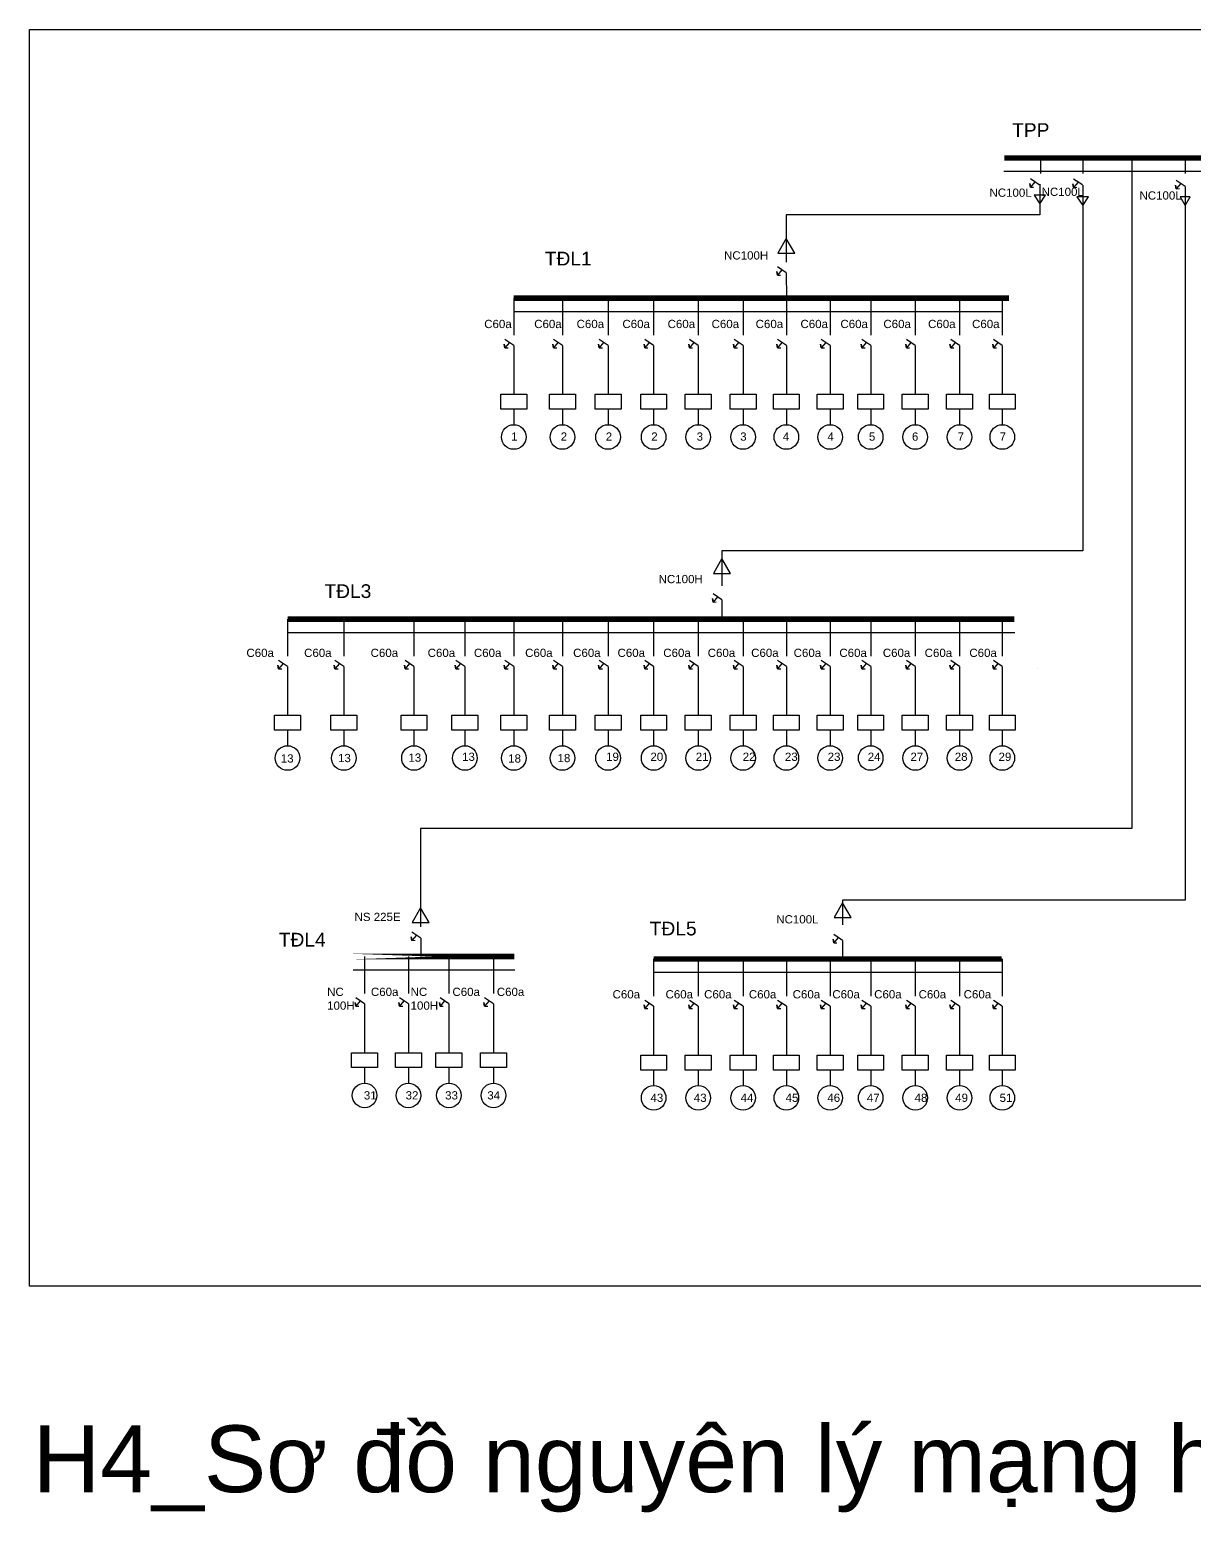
# Model space of a CAD drawing. Header units: inches. Extents: x 3841 to 42180, y -888 to 3732.
# Drawn here: x 21909 to 25309, y -627 to 3700 of the extents above; entities that cross this region are included whole.
import ezdxf

# ---------------------------------------------------------------- set-up
doc = ezdxf.new("R2010")
doc.units = ezdxf.units.IN
doc.header["$MEASUREMENT"] = 0
doc.linetypes.add('JIS_02_1.0', pattern=[2, 1, -1])
doc.layers.add('Layer2', color=1, linetype='JIS_02_1.0', lineweight=0)
doc.styles.get("Standard").update_dxf_attribs({"font": 'arial.ttf'})

msp = doc.modelspace()

# ---------------------------------------------------------------- linework, layer by layer
at = {"color": 0, "linetype": 'ByBlock', "lineweight": -2}
for p, q in [((24859.8, 3325.6), (24859.8, 3280.4)), ((24983.1, 3325.6), (24983.1, 3280.4)), ((25125.8, 3325.6), (25125.8, 1368.7)), ((25281.7, 3325.6), (25281.7, 3280.5)), ((24752.1, 3287), (25945.1, 3287)), ((24830, 3240.6), (24828, 3251.3)), ((24828, 3251.3), (24830, 3240.6)), ((24855.9, 3247.5), (24830, 3264.6)), ((24843, 3256.1), (24830, 3240.6)), ((24857.9, 3248.8), (24857.9, 3159.8)), ((24956.3, 3239.9), (24954.4, 3250.7)), ((24954.4, 3250.7), (24956.3, 3239.9)), ((24982.3, 3246.9), (24956.3, 3264)), ((24969.3, 3255.4), (24956.3, 3239.9)), ((24983.1, 3246.6), (24983.1, 2178.9)), ((25255.8, 3236), (25253.8, 3246.7)), ((25253.8, 3246.7), (25255.8, 3236)), ((25281.7, 3242.9), (25255.8, 3260)), ((25268.7, 3251.5), (25255.8, 3236)), ((24830, 3240.6), (24839.4, 3240.8)), ((24830, 3240.6), (24830, 3240.6)), ((24956.3, 3239.9), (24965.8, 3240.2)), ((24956.3, 3239.9), (24956.3, 3239.9)), ((25255.8, 3236), (25265.2, 3236.3)), ((25255.8, 3236), (25255.8, 3236)), ((25281.7, 3242.9), (25281.7, 1159.2)), ((24857.9, 3159.8), (24117.1, 3159.8)), ((24117.1, 3159.8), (24117.5, 3021.5)), ((24091.6, 2983.7), (24089.7, 2994.5)), ((24089.7, 2994.5), (24091.6, 2983.7)), ((24117.6, 2990.7), (24091.6, 3007.8)), ((24104.6, 2999.2), (24091.6, 2983.7)), ((24117.6, 2990.7), (24117.8, 2916.6)), ((24091.6, 2983.7), (24101.1, 2984)), ((24091.6, 2983.7), (24091.6, 2983.7)), ((23322.3, 2916.6), (23322.3, 2808.3)), ((23464.3, 2916.6), (23464.3, 2808.3)), ((23597.4, 2916.6), (23597.4, 2808.3)), ((23730.5, 2916.6), (23730.5, 2808.3)), ((23860.6, 2916.6), (23860.6, 2808.3)), ((23991.5, 2916.6), (23991.5, 2808.3)), ((24117.8, 2916.6), (24117.8, 2808.3)), ((24245.6, 2916.6), (24245.6, 2808.3)), ((24363.9, 2916.6), (24363.9, 2808.3)), ((24494, 2916.6), (24494, 2808.3)), ((24623.3, 2916.6), (24623.3, 2808.3)), ((24748.1, 2916.6), (24748.1, 2808.3)), ((23322.3, 2878), (24748.1, 2878)), ((23296.3, 2771.8), (23294.4, 2782.6)), ((23294.4, 2782.6), (23296.3, 2771.8)), ((23322.3, 2778.8), (23296.3, 2795.9)), ((23309.3, 2787.3), (23296.3, 2771.8)), ((23296.3, 2771.8), (23305.8, 2772.1)), ((23296.3, 2771.8), (23296.3, 2771.8)), ((23322.3, 2778.8), (23322.3, 2636.1)), ((23438.3, 2771.8), (23436.3, 2782.6)), ((23436.3, 2782.6), (23438.3, 2771.8)), ((23464.3, 2778.8), (23438.3, 2795.9)), ((23451.3, 2787.3), (23438.3, 2771.8)), ((23438.3, 2771.8), (23447.8, 2772.1)), ((23438.3, 2771.8), (23438.3, 2771.8)), ((23464.3, 2778.8), (23464.3, 2636.1)), ((23571.4, 2771.8), (23569.5, 2782.6)), ((23569.5, 2782.6), (23571.4, 2771.8)), ((23597.4, 2778.8), (23571.4, 2795.9)), ((23584.4, 2787.3), (23571.4, 2771.8)), ((23571.4, 2771.8), (23580.9, 2772.1)), ((23571.4, 2771.8), (23571.4, 2771.8)), ((23597.4, 2778.8), (23597.4, 2636.1)), ((23704.6, 2771.8), (23702.6, 2782.6)), ((23702.6, 2782.6), (23704.6, 2771.8)), ((23730.5, 2778.8), (23704.6, 2795.9)), ((23717.6, 2787.3), (23704.6, 2771.8)), ((23704.6, 2771.8), (23714, 2772.1)), ((23704.6, 2771.8), (23704.6, 2771.8)), ((23730.5, 2778.8), (23730.5, 2636.1)), ((23834.7, 2771.8), (23832.7, 2782.6)), ((23832.7, 2782.6), (23834.7, 2771.8)), ((23860.6, 2778.8), (23834.7, 2795.9)), ((23847.7, 2787.3), (23834.7, 2771.8)), ((23834.7, 2771.8), (23844.2, 2772.1)), ((23834.7, 2771.8), (23834.7, 2771.8)), ((23860.6, 2778.8), (23860.6, 2636.1)), ((23965.6, 2771.8), (23963.6, 2782.6)), ((23963.6, 2782.6), (23965.6, 2771.8)), ((23991.5, 2778.8), (23965.6, 2795.9)), ((23978.5, 2787.3), (23965.6, 2771.8)), ((23965.6, 2771.8), (23975, 2772.1)), ((23965.6, 2771.8), (23965.6, 2771.8)), ((23991.5, 2778.8), (23991.5, 2636.1)), ((24091.9, 2771.8), (24089.9, 2782.6)), ((24089.9, 2782.6), (24091.9, 2771.8)), ((24117.8, 2778.8), (24091.9, 2795.9)), ((24104.8, 2787.3), (24091.9, 2771.8)), ((24091.9, 2771.8), (24101.3, 2772.1)), ((24091.9, 2771.8), (24091.9, 2771.8)), ((24117.8, 2778.8), (24117.8, 2636.1)), ((24219.7, 2771.8), (24217.7, 2782.6)), ((24217.7, 2782.6), (24219.7, 2771.8)), ((24245.6, 2778.8), (24219.7, 2795.9)), ((24232.7, 2787.3), (24219.7, 2771.8)), ((24219.7, 2771.8), (24229.1, 2772.1)), ((24219.7, 2771.8), (24219.7, 2771.8)), ((24245.6, 2778.8), (24245.6, 2636.1)), ((24337.9, 2771.8), (24336, 2782.6)), ((24336, 2782.6), (24337.9, 2771.8)), ((24363.9, 2778.8), (24337.9, 2795.9)), ((24350.9, 2787.3), (24337.9, 2771.8)), ((24337.9, 2771.8), (24347.4, 2772.1)), ((24337.9, 2771.8), (24337.9, 2771.8)), ((24363.9, 2778.8), (24363.9, 2636.1)), ((24468, 2771.8), (24466.1, 2782.6)), ((24466.1, 2782.6), (24468, 2771.8)), ((24494, 2778.8), (24468, 2795.9)), ((24481, 2787.3), (24468, 2771.8)), ((24468, 2771.8), (24477.5, 2772.1)), ((24468, 2771.8), (24468, 2771.8)), ((24494, 2778.8), (24494, 2636.1)), ((24597.4, 2771.8), (24595.4, 2782.6)), ((24595.4, 2782.6), (24597.4, 2771.8)), ((24623.3, 2778.8), (24597.4, 2795.9)), ((24610.3, 2787.3), (24597.4, 2771.8)), ((24597.4, 2771.8), (24606.8, 2772.1)), ((24597.4, 2771.8), (24597.4, 2771.8)), ((24623.3, 2778.8), (24623.3, 2636.1)), ((24722.1, 2771.8), (24720.2, 2782.6)), ((24720.2, 2782.6), (24722.1, 2771.8)), ((24748.1, 2778.8), (24722.1, 2795.9)), ((24735.1, 2787.3), (24722.1, 2771.8)), ((24722.1, 2771.8), (24731.6, 2772.1)), ((24722.1, 2771.8), (24722.1, 2771.8)), ((24748.1, 2778.8), (24748.1, 2636.1)), ((23322.3, 2592.6), (23322.3, 2547.3)), ((23464.3, 2592.6), (23464.3, 2547.3)), ((23597.4, 2592.6), (23597.4, 2547.3)), ((23730.5, 2592.6), (23730.5, 2547.3)), ((23860.6, 2592.6), (23860.6, 2547.3)), ((23991.5, 2592.6), (23991.5, 2547.3)), ((24117.8, 2592.6), (24117.8, 2547.3)), ((24245.6, 2592.6), (24245.6, 2547.3)), ((24363.9, 2592.6), (24363.9, 2547.3)), ((24494, 2592.6), (24494, 2547.3)), ((24623.3, 2592.6), (24623.3, 2547.3)), ((24748.1, 2592.6), (24748.1, 2547.3)), ((24983.1, 2178.9), (23929.7, 2178.9)), ((23929.7, 2178.9), (23929.7, 2076.6)), ((23903.8, 2029.7), (23901.8, 2040.4)), ((23901.8, 2040.4), (23903.8, 2029.7)), ((23929.7, 2036.6), (23903.8, 2053.7)), ((23916.8, 2045.2), (23903.8, 2029.7)), ((23929.7, 2036.6), (23929.7, 1979.7)), ((23903.8, 2029.7), (23913.2, 2029.9)), ((23903.8, 2029.7), (23903.8, 2029.7)), ((22661.9, 1979.7), (22661.9, 1871.4)), ((22826.2, 1979.7), (22826.2, 1871.4)), ((23031, 1979.7), (23031, 1871.4)), ((23179.6, 1979.7), (23179.6, 1871.4)), ((23322.3, 1979.7), (23322.3, 1871.4)), ((23464.3, 1979.7), (23464.3, 1871.4)), ((23597.4, 1979.7), (23597.4, 1871.4)), ((23730.5, 1979.7), (23730.5, 1871.4)), ((23860.6, 1979.7), (23860.6, 1871.4)), ((23991.5, 1979.7), (23991.5, 1871.4)), ((24117.8, 1979.7), (24117.8, 1871.4)), ((24245.6, 1979.7), (24245.6, 1871.4)), ((24363.9, 1979.7), (24363.9, 1871.4)), ((24494, 1979.7), (24494, 1871.4)), ((24623.3, 1979.7), (24623.3, 1871.4)), ((24748.1, 1979.7), (24748.1, 1871.4)), ((22661.9, 1941.1), (24784.4, 1941.1)), ((22636, 1835), (22634, 1845.7)), ((22634, 1845.7), (22636, 1835)), ((22661.9, 1841.9), (22636, 1859)), ((22648.9, 1850.5), (22636, 1835)), ((22636, 1835), (22645.4, 1835.2)), ((22636, 1835), (22636, 1835)), ((22661.9, 1841.9), (22661.9, 1699.2)), ((22800.2, 1835), (22798.3, 1845.7)), ((22798.3, 1845.7), (22800.2, 1835)), ((22826.2, 1841.9), (22800.2, 1859)), ((22813.2, 1850.5), (22800.2, 1835)), ((22800.2, 1835), (22809.7, 1835.2)), ((22800.2, 1835), (22800.2, 1835)), ((22826.2, 1841.9), (22826.2, 1699.2)), ((23005.1, 1835), (23003.1, 1845.7)), ((23003.1, 1845.7), (23005.1, 1835)), ((23031, 1841.9), (23005.1, 1859)), ((23018.1, 1850.5), (23005.1, 1835)), ((23005.1, 1835), (23014.5, 1835.2)), ((23005.1, 1835), (23005.1, 1835)), ((23031, 1841.9), (23031, 1699.2)), ((23153.6, 1835), (23151.6, 1845.7)), ((23151.6, 1845.7), (23153.6, 1835)), ((23179.6, 1841.9), (23153.6, 1859)), ((23166.6, 1850.5), (23153.6, 1835)), ((23153.6, 1835), (23163.1, 1835.2)), ((23153.6, 1835), (23153.6, 1835)), ((23179.6, 1841.9), (23179.6, 1699.2)), ((23296.3, 1835), (23294.4, 1845.7)), ((23294.4, 1845.7), (23296.3, 1835)), ((23322.3, 1841.9), (23296.3, 1859)), ((23309.3, 1850.5), (23296.3, 1835)), ((23296.3, 1835), (23305.8, 1835.2)), ((23296.3, 1835), (23296.3, 1835)), ((23322.3, 1841.9), (23322.3, 1699.2)), ((23438.3, 1835), (23436.3, 1845.7)), ((23436.3, 1845.7), (23438.3, 1835)), ((23464.3, 1841.9), (23438.3, 1859)), ((23451.3, 1850.5), (23438.3, 1835)), ((23438.3, 1835), (23447.8, 1835.2)), ((23438.3, 1835), (23438.3, 1835)), ((23464.3, 1841.9), (23464.3, 1699.2)), ((23571.4, 1835), (23569.5, 1845.7)), ((23569.5, 1845.7), (23571.4, 1835)), ((23597.4, 1841.9), (23571.4, 1859)), ((23584.4, 1850.5), (23571.4, 1835)), ((23571.4, 1835), (23580.9, 1835.2)), ((23571.4, 1835), (23571.4, 1835)), ((23597.4, 1841.9), (23597.4, 1699.2)), ((23704.6, 1835), (23702.6, 1845.7)), ((23702.6, 1845.7), (23704.6, 1835)), ((23730.5, 1841.9), (23704.6, 1859)), ((23717.6, 1850.5), (23704.6, 1835)), ((23704.6, 1835), (23714, 1835.2)), ((23704.6, 1835), (23704.6, 1835)), ((23730.5, 1841.9), (23730.5, 1699.2)), ((23834.7, 1835), (23832.7, 1845.7)), ((23832.7, 1845.7), (23834.7, 1835)), ((23860.6, 1841.9), (23834.7, 1859)), ((23847.7, 1850.5), (23834.7, 1835)), ((23834.7, 1835), (23844.2, 1835.2)), ((23834.7, 1835), (23834.7, 1835)), ((23860.6, 1841.9), (23860.6, 1699.2)), ((23965.6, 1835), (23963.6, 1845.7)), ((23963.6, 1845.7), (23965.6, 1835)), ((23991.5, 1841.9), (23965.6, 1859)), ((23978.5, 1850.5), (23965.6, 1835)), ((23965.6, 1835), (23975, 1835.2)), ((23965.6, 1835), (23965.6, 1835)), ((23991.5, 1841.9), (23991.5, 1699.2)), ((24091.9, 1835), (24089.9, 1845.7)), ((24089.9, 1845.7), (24091.9, 1835)), ((24117.8, 1841.9), (24091.9, 1859)), ((24104.8, 1850.5), (24091.9, 1835)), ((24091.9, 1835), (24101.3, 1835.2)), ((24091.9, 1835), (24091.9, 1835)), ((24117.8, 1841.9), (24117.8, 1699.2)), ((24219.7, 1835), (24217.7, 1845.7)), ((24217.7, 1845.7), (24219.7, 1835)), ((24245.6, 1841.9), (24219.7, 1859)), ((24232.7, 1850.5), (24219.7, 1835)), ((24219.7, 1835), (24229.1, 1835.2)), ((24219.7, 1835), (24219.7, 1835)), ((24245.6, 1841.9), (24245.6, 1699.2)), ((24337.9, 1835), (24336, 1845.7)), ((24336, 1845.7), (24337.9, 1835)), ((24363.9, 1841.9), (24337.9, 1859)), ((24350.9, 1850.5), (24337.9, 1835)), ((24337.9, 1835), (24347.4, 1835.2)), ((24337.9, 1835), (24337.9, 1835)), ((24363.9, 1841.9), (24363.9, 1699.2)), ((24468, 1835), (24466.1, 1845.7)), ((24466.1, 1845.7), (24468, 1835)), ((24494, 1841.9), (24468, 1859)), ((24481, 1850.5), (24468, 1835)), ((24468, 1835), (24477.5, 1835.2)), ((24468, 1835), (24468, 1835)), ((24494, 1841.9), (24494, 1699.2)), ((24597.4, 1835), (24595.4, 1845.7)), ((24595.4, 1845.7), (24597.4, 1835)), ((24623.3, 1841.9), (24597.4, 1859)), ((24610.3, 1850.5), (24597.4, 1835)), ((24597.4, 1835), (24606.8, 1835.2)), ((24597.4, 1835), (24597.4, 1835)), ((24623.3, 1841.9), (24623.3, 1699.2)), ((24722.1, 1835), (24720.2, 1845.7)), ((24720.2, 1845.7), (24722.1, 1835)), ((24748.1, 1841.9), (24722.1, 1859)), ((24735.1, 1850.5), (24722.1, 1835)), ((24722.1, 1835), (24731.6, 1835.2)), ((24722.1, 1835), (24722.1, 1835)), ((24748.1, 1841.9), (24748.1, 1699.2)), ((24852.2, 1835), (24852.2, 1835)), ((22661.9, 1655.7), (22661.9, 1610.5)), ((22826.2, 1655.7), (22826.2, 1610.5)), ((23031, 1655.7), (23031, 1610.5)), ((23179.6, 1655.7), (23179.6, 1610.5)), ((23322.3, 1655.7), (23322.3, 1610.5)), ((23464.3, 1655.7), (23464.3, 1610.5)), ((23597.4, 1655.7), (23597.4, 1610.5)), ((23730.5, 1655.7), (23730.5, 1610.5)), ((23860.6, 1655.7), (23860.6, 1610.5)), ((23991.5, 1655.7), (23991.5, 1610.5)), ((24117.8, 1655.7), (24117.8, 1610.5)), ((24245.6, 1655.7), (24245.6, 1610.5)), ((24363.9, 1655.7), (24363.9, 1610.5)), ((24494, 1655.7), (24494, 1610.5)), ((24623.3, 1655.7), (24623.3, 1610.5)), ((24748.1, 1655.7), (24748.1, 1610.5)), ((25125.8, 1368.7), (23050.1, 1368.7)), ((23050.1, 1368.7), (23050.1, 1082)), ((25281.7, 1159.2), (24281.9, 1159.2)), ((24281.9, 1159.2), (24281.9, 1087.7)), ((23025, 1042.3), (23023.1, 1053)), ((23023.1, 1053), (23025, 1042.3)), ((23051, 1049.2), (23025, 1066.3)), ((23038, 1057.8), (23025, 1042.3)), ((23025, 1042.3), (23034.5, 1042.6)), ((23025, 1042.3), (23025, 1042.3)), ((23051, 1049.2), (23051, 995.1)), ((24256, 1035.2), (24254, 1046)), ((24254, 1046), (24256, 1035.2)), ((24281.9, 1042.2), (24256, 1059.3)), ((24268.9, 1050.7), (24256, 1035.2)), ((24281.9, 1042.2), (24281.9, 988)), ((24256, 1035.2), (24265.4, 1035.5)), ((24256, 1035.2), (24256, 1035.2)), ((22853.1, 956.5), (23325.8, 956.5)), ((22886.9, 995.1), (22886.9, 886.8)), ((23014.7, 995.1), (23014.7, 886.8)), ((23133, 995.1), (23133, 886.8)), ((23263.1, 995.1), (23263.1, 886.8)), ((23730.5, 988), (23730.5, 879.7)), ((23860.6, 988), (23860.6, 879.7)), ((23991.5, 988), (23991.5, 879.7)), ((24117.8, 988), (24117.8, 879.7)), ((24245.6, 988), (24245.6, 879.7)), ((24363.9, 988), (24363.9, 879.7)), ((24494, 988), (24494, 879.7)), ((24623.3, 988), (24623.3, 879.7)), ((24748.1, 988), (24748.1, 879.7)), ((23730.5, 949.4), (24747.4, 949.4)), ((22886.9, 857.3), (22860.9, 874.4)), ((22873.9, 865.8), (22860.9, 850.3)), ((23014.7, 857.3), (22988.8, 874.4)), ((23001.7, 865.8), (22988.8, 850.3)), ((23133, 857.3), (23107, 874.4)), ((23120, 865.8), (23107, 850.3)), ((23263.1, 857.3), (23237.1, 874.4)), ((23250.1, 865.8), (23237.1, 850.3)), ((23730.5, 850.2), (23704.6, 867.3)), ((23860.6, 850.2), (23834.7, 867.3)), ((23991.5, 850.2), (23965.6, 867.3)), ((24117.8, 850.2), (24091.9, 867.3)), ((24245.6, 850.2), (24219.7, 867.3)), ((24363.9, 850.2), (24337.9, 867.3)), ((24494, 850.2), (24468, 867.3)), ((24623.3, 850.2), (24597.4, 867.3)), ((24748.1, 850.2), (24722.1, 867.3)), ((22860.9, 850.3), (22859, 861.1)), ((22859, 861.1), (22860.9, 850.3)), ((22860.9, 850.3), (22870.4, 850.6)), ((22860.9, 850.3), (22860.9, 850.3)), ((22886.9, 857.3), (22886.9, 714.6)), ((22988.8, 850.3), (22986.8, 861.1)), ((22986.8, 861.1), (22988.8, 850.3)), ((22988.8, 850.3), (22998.2, 850.6)), ((22988.8, 850.3), (22988.8, 850.3)), ((23014.7, 857.3), (23014.7, 714.6)), ((23107, 850.3), (23105, 861.1)), ((23105, 861.1), (23107, 850.3)), ((23107, 850.3), (23116.5, 850.6)), ((23107, 850.3), (23107, 850.3)), ((23133, 857.3), (23133, 714.6)), ((23237.1, 850.3), (23235.1, 861.1)), ((23235.1, 861.1), (23237.1, 850.3)), ((23237.1, 850.3), (23246.6, 850.6)), ((23237.1, 850.3), (23237.1, 850.3)), ((23263.1, 857.3), (23263.1, 714.6)), ((23704.6, 843.3), (23702.6, 854)), ((23702.6, 854), (23704.6, 843.3)), ((23717.6, 858.8), (23704.6, 843.3)), ((23704.6, 843.3), (23714, 843.5)), ((23704.6, 843.3), (23704.6, 843.3)), ((23730.5, 850.2), (23730.5, 707.5)), ((23834.7, 843.3), (23832.7, 854)), ((23832.7, 854), (23834.7, 843.3)), ((23847.7, 858.8), (23834.7, 843.3)), ((23834.7, 843.3), (23844.2, 843.5)), ((23834.7, 843.3), (23834.7, 843.3)), ((23860.6, 850.2), (23860.6, 707.5)), ((23965.6, 843.3), (23963.6, 854)), ((23963.6, 854), (23965.6, 843.3)), ((23978.5, 858.8), (23965.6, 843.3)), ((23965.6, 843.3), (23975, 843.5)), ((23965.6, 843.3), (23965.6, 843.3)), ((23991.5, 850.2), (23991.5, 707.5)), ((24091.9, 843.3), (24089.9, 854)), ((24089.9, 854), (24091.9, 843.3)), ((24104.8, 858.8), (24091.9, 843.3)), ((24091.9, 843.3), (24101.3, 843.5)), ((24091.9, 843.3), (24091.9, 843.3)), ((24117.8, 850.2), (24117.8, 707.5)), ((24219.7, 843.3), (24217.7, 854)), ((24217.7, 854), (24219.7, 843.3)), ((24232.7, 858.8), (24219.7, 843.3)), ((24219.7, 843.3), (24229.1, 843.5)), ((24219.7, 843.3), (24219.7, 843.3)), ((24245.6, 850.2), (24245.6, 707.5)), ((24337.9, 843.3), (24336, 854)), ((24336, 854), (24337.9, 843.3)), ((24350.9, 858.8), (24337.9, 843.3)), ((24337.9, 843.3), (24347.4, 843.5)), ((24337.9, 843.3), (24337.9, 843.3)), ((24363.9, 850.2), (24363.9, 707.5)), ((24468, 843.3), (24466.1, 854)), ((24466.1, 854), (24468, 843.3)), ((24481, 858.8), (24468, 843.3)), ((24468, 843.3), (24477.5, 843.5)), ((24468, 843.3), (24468, 843.3)), ((24494, 850.2), (24494, 707.5)), ((24597.4, 843.3), (24595.4, 854)), ((24595.4, 854), (24597.4, 843.3)), ((24610.3, 858.8), (24597.4, 843.3)), ((24597.4, 843.3), (24606.8, 843.5)), ((24597.4, 843.3), (24597.4, 843.3)), ((24623.3, 850.2), (24623.3, 707.5)), ((24722.1, 843.3), (24720.2, 854)), ((24720.2, 854), (24722.1, 843.3)), ((24735.1, 858.8), (24722.1, 843.3)), ((24722.1, 843.3), (24731.6, 843.5)), ((24722.1, 843.3), (24722.1, 843.3)), ((24748.1, 850.2), (24748.1, 707.5)), ((22886.9, 671.1), (22886.9, 625.8)), ((23014.7, 671.1), (23014.7, 625.8)), ((23133, 671.1), (23133, 625.8)), ((23263.1, 671.1), (23263.1, 625.8)), ((23730.5, 664), (23730.5, 618.8)), ((23860.6, 664), (23860.6, 618.8)), ((23991.5, 664), (23991.5, 618.8)), ((24117.8, 664), (24117.8, 618.8)), ((24245.6, 664), (24245.6, 618.8)), ((24363.9, 664), (24363.9, 618.8)), ((24494, 664), (24494, 618.8)), ((24623.3, 664), (24623.3, 618.8)), ((24748.1, 664), (24748.1, 618.8))]:
    msp.add_line(p, q, dxfattribs=at)
msp.add_lwpolyline([(21909.3, 3700.2), (28018.2, 3700.2), (28018.2, 33.1), (21909.3, 33.1)], close=True)
at = {"color": 0, "linetype": 'ByBlock', "lineweight": -2, "const_width": 16}
for points in [[(25348.9, 3325.6), (25941.3, 3325.6), (24754, 3325.6)], [(23839.7, 2916.6), (24767.4, 2916.6), (23322.3, 2916.6)], [(23839.7, 1979.7), (24783.1, 1979.7), (22661.9, 1979.7)], [(22851.1, 995.1), (23323.8, 995.1), (22851.1, 995.1)], [(23839.7, 988), (24746.3, 988), (23730.5, 988)]]:
    msp.add_lwpolyline(points, dxfattribs=at)
at = {"color": 0, "linetype": 'ByBlock', "lineweight": -2}
for points in [[(24857.9, 3192.2), (24873.9, 3217.4), (24841, 3217.4)], [(24983.1, 3187.5), (24999.5, 3212.7), (24965.5, 3212.7)], [(25281.7, 3187.5), (25296.3, 3212.7), (25267.2, 3212.7)], [(24117.3, 3090.6), (24092.5, 3047.5), (24142.3, 3047.7)], [(23284.5, 2636.1), (23360.1, 2636.1), (23360.1, 2592.6), (23284.5, 2592.6)], [(23426.5, 2636.1), (23502.1, 2636.1), (23502.1, 2592.6), (23426.5, 2592.6)], [(23559.6, 2636.1), (23635.2, 2636.1), (23635.2, 2592.6), (23559.6, 2592.6)], [(23692.7, 2636.1), (23768.3, 2636.1), (23768.3, 2592.6), (23692.7, 2592.6)], [(23822.8, 2636.1), (23898.5, 2636.1), (23898.5, 2592.6), (23822.8, 2592.6)], [(23953.7, 2636.1), (24029.3, 2636.1), (24029.3, 2592.6), (23953.7, 2592.6)], [(24080, 2636.1), (24155.6, 2636.1), (24155.6, 2592.6), (24080, 2592.6)], [(24207.8, 2636.1), (24283.4, 2636.1), (24283.4, 2592.6), (24207.8, 2592.6)], [(24326.1, 2636.1), (24401.7, 2636.1), (24401.7, 2592.6), (24326.1, 2592.6)], [(24456.2, 2636.1), (24531.8, 2636.1), (24531.8, 2592.6), (24456.2, 2592.6)], [(24585.5, 2636.1), (24661.1, 2636.1), (24661.1, 2592.6), (24585.5, 2592.6)], [(24710.3, 2636.1), (24785.9, 2636.1), (24785.9, 2592.6), (24710.3, 2592.6)], [(23929.7, 2156.5), (23904.9, 2113.3), (23954.6, 2113.5)], [(22624.1, 1699.2), (22699.7, 1699.2), (22699.7, 1655.7), (22624.1, 1655.7)], [(22788.4, 1699.2), (22864, 1699.2), (22864, 1655.7), (22788.4, 1655.7)], [(22993.2, 1699.2), (23068.8, 1699.2), (23068.8, 1655.7), (22993.2, 1655.7)], [(23141.8, 1699.2), (23217.4, 1699.2), (23217.4, 1655.7), (23141.8, 1655.7)], [(23284.5, 1699.2), (23360.1, 1699.2), (23360.1, 1655.7), (23284.5, 1655.7)], [(23426.5, 1699.2), (23502.1, 1699.2), (23502.1, 1655.7), (23426.5, 1655.7)], [(23559.6, 1699.2), (23635.2, 1699.2), (23635.2, 1655.7), (23559.6, 1655.7)], [(23692.7, 1699.2), (23768.3, 1699.2), (23768.3, 1655.7), (23692.7, 1655.7)], [(23822.8, 1699.2), (23898.5, 1699.2), (23898.5, 1655.7), (23822.8, 1655.7)], [(23953.7, 1699.2), (24029.3, 1699.2), (24029.3, 1655.7), (23953.7, 1655.7)], [(24080, 1699.2), (24155.6, 1699.2), (24155.6, 1655.7), (24080, 1655.7)], [(24207.8, 1699.2), (24283.4, 1699.2), (24283.4, 1655.7), (24207.8, 1655.7)], [(24326.1, 1699.2), (24401.7, 1699.2), (24401.7, 1655.7), (24326.1, 1655.7)], [(24456.2, 1699.2), (24531.8, 1699.2), (24531.8, 1655.7), (24456.2, 1655.7)], [(24585.5, 1699.2), (24661.1, 1699.2), (24661.1, 1655.7), (24585.5, 1655.7)], [(24710.3, 1699.2), (24785.9, 1699.2), (24785.9, 1655.7), (24710.3, 1655.7)], [(23050.4, 1137.2), (23025.7, 1094.1), (23075.4, 1094.3)], [(24281.8, 1152.2), (24257.1, 1109), (24306.8, 1109.2)], [(22849.1, 714.6), (22924.7, 714.6), (22924.7, 671.1), (22849.1, 671.1)], [(22976.9, 714.6), (23052.5, 714.6), (23052.5, 671.1), (22976.9, 671.1)], [(23095.2, 714.6), (23170.8, 714.6), (23170.8, 671.1), (23095.2, 671.1)], [(23225.3, 714.6), (23300.9, 714.6), (23300.9, 671.1), (23225.3, 671.1)], [(23692.7, 707.5), (23768.3, 707.5), (23768.3, 664), (23692.7, 664)], [(23822.8, 707.5), (23898.5, 707.5), (23898.5, 664), (23822.8, 664)], [(23953.7, 707.5), (24029.3, 707.5), (24029.3, 664), (23953.7, 664)], [(24080, 707.5), (24155.6, 707.5), (24155.6, 664), (24080, 664)], [(24207.8, 707.5), (24283.4, 707.5), (24283.4, 664), (24207.8, 664)], [(24326.1, 707.5), (24401.7, 707.5), (24401.7, 664), (24326.1, 664)], [(24456.2, 707.5), (24531.8, 707.5), (24531.8, 664), (24456.2, 664)], [(24585.5, 707.5), (24661.1, 707.5), (24661.1, 664), (24585.5, 664)], [(24710.3, 707.5), (24785.9, 707.5), (24785.9, 664), (24710.3, 664)]]:
    msp.add_lwpolyline(points, close=True, dxfattribs=at)
for centre in [(23322.3, 2511.4), (23464.3, 2511.4), (23597.4, 2511.4), (23730.5, 2511.4), (23860.6, 2511.4), (23991.5, 2511.4), (24117.8, 2511.4), (24245.6, 2511.4), (24363.9, 2511.4), (24494, 2511.4), (24623.3, 2511.4), (24748.1, 2511.4), (22661.9, 1574.5), (22826.2, 1574.5), (23031, 1574.5), (23179.6, 1574.5), (23322.3, 1574.5), (23464.3, 1574.5), (23597.4, 1574.5), (23730.5, 1574.5), (23860.6, 1574.5), (23991.5, 1574.5), (24117.8, 1574.5), (24245.6, 1574.5), (24363.9, 1574.5), (24494, 1574.5), (24623.3, 1574.5), (24748.1, 1574.5), (22886.9, 589.9), (23014.7, 589.9), (23133, 589.9), (23263.1, 589.9), (23730.5, 582.8), (23860.6, 582.8), (23991.5, 582.8), (24117.8, 582.8), (24245.6, 582.8), (24363.9, 582.8), (24494, 582.8), (24623.3, 582.8), (24748.1, 582.8)]:
    msp.add_circle(centre, 35.9, dxfattribs=at)

# ---------------------------------------------------------------- texts
at = {"color": 0, "linetype": 'ByBlock', "lineweight": -2, "attachment_point": 1}
for s, width, insert, char_height in [('{\\fArial|b0|i0|c163|p34;TPP}', 300.34, (24776.7, 3427.3), 40.077), ('{\\fArial|b0|i0|c163|p34;TĐL1}', 300.34, (23412.7, 3052.1), 40.077), ('{\\fArial|b0|i0|c163|p34;C60a}', 60.297, (23236, 2853.3), 24.046), ('{\\fArial|b0|i0|c163|p34;C60a}', 60.297, (23381.9, 2853.3), 24.046), ('{\\fArial|b0|i0|c163|p34;C60a}', 60.297, (23505.6, 2853.3), 24.046), ('{\\fArial|b0|i0|c163|p34;C60a}', 60.297, (23639.3, 2853.3), 24.046), ('{\\fArial|b0|i0|c163|p34;C60a}', 60.297, (23771.2, 2853.3), 24.046), ('{\\fArial|b0|i0|c163|p34;C60a}', 60.297, (23899.6, 2853.3), 24.046), ('{\\fArial|b0|i0|c163|p34;C60a}', 60.297, (24028.2, 2853.3), 24.046), ('{\\fArial|b0|i0|c163|p34;C60a}', 60.297, (24159, 2853.3), 24.046), ('{\\fArial|b0|i0|c163|p34;C60a}', 60.297, (24275.6, 2853.3), 24.046), ('{\\fArial|b0|i0|c163|p34;C60a}', 60.297, (24401, 2853.3), 24.046), ('{\\fArial|b0|i0|c163|p34;C60a}', 60.297, (24531.4, 2853.3), 24.046), ('{\\fArial|b0|i0|c163|p34;C60a}', 60.297, (24659.8, 2853.3), 24.046), ('{\\fArial|b0|i0|c163|p34;TĐL3}', 300.34, (22769.6, 2081.6), 40.077), ('{\\fArial|b0|i0|c163|p34;C60a}', 60.297, (22541.9, 1893.5), 24.046), ('{\\fArial|b0|i0|c163|p34;C60a}', 60.297, (22710.3, 1893.5), 24.046), ('{\\fArial|b0|i0|c163|p34;C60a}', 60.297, (22904.4, 1893.5), 24.046), ('{\\fArial|b0|i0|c163|p34;C60a}', 60.297, (23070.9, 1893.5), 24.046), ('{\\fArial|b0|i0|c163|p34;C60a}', 60.297, (23205.9, 1893.5), 24.046), ('{\\fArial|b0|i0|c163|p34;C60a}', 60.297, (23355.4, 1893.5), 24.046), ('{\\fArial|b0|i0|c163|p34;C60a}', 60.297, (23495.5, 1893.5), 24.046), ('{\\fArial|b0|i0|c163|p34;C60a}', 60.297, (23625.1, 1893.5), 24.046), ('{\\fArial|b0|i0|c163|p34;C60a}', 60.297, (23758.6, 1893.5), 24.046), ('{\\fArial|b0|i0|c163|p34;C60a}', 60.297, (23888.3, 1893.5), 24.046), ('{\\fArial|b0|i0|c163|p34;C60a}', 60.297, (24015.1, 1893.5), 24.046), ('{\\fArial|b0|i0|c163|p34;C60a}', 60.297, (24139.1, 1893.5), 24.046), ('{\\fArial|b0|i0|c163|p34;C60a}', 60.297, (24272.5, 1893.5), 24.046), ('{\\fArial|b0|i0|c163|p34;C60a}', 60.297, (24399.4, 1893.5), 24.046), ('{\\fArial|b0|i0|c163|p34;C60a}', 60.297, (24521.5, 1893.5), 24.046), ('{\\fArial|b0|i0|c163|p34;C60a}', 60.297, (24651.9, 1893.5), 24.046), ('{\\fArial|b0|i0|c163|p34;TĐL5}', 300.34, (23719, 1096.9), 40.077), ('{\\fArial|b0|i0|c163|p34;TĐL}4', 300.34, (22636.4, 1064.4), 40.077), ('NC\\P100H', 60.297, (22777.5, 904.1), 24.05), ('{\\fArial|b0|i0|c163|p34;C60a}', 60.297, (22905.3, 904.1), 24.046), ('NC\\P100H', 60.297, (23021.1, 904.1), 24.05), ('{\\fArial|b0|i0|c163|p34;C60a}', 60.297, (23143.2, 904.1), 24.046), ('{\\fArial|b0|i0|c163|p34;C60a}', 60.297, (23272.8, 904.1), 24.046), ('{\\fArial|b0|i0|c163|p34;C60a}', 60.297, (23610.6, 897), 24.046), ('{\\fArial|b0|i0|c163|p34;C60a}', 60.297, (23765.2, 897), 24.046), ('{\\fArial|b0|i0|c163|p34;C60a}', 60.297, (23877.8, 897), 24.046), ('{\\fArial|b0|i0|c163|p34;C60a}', 60.297, (24008.4, 897), 24.046), ('{\\fArial|b0|i0|c163|p34;C60a}', 60.297, (24136.2, 897), 24.046), ('{\\fArial|b0|i0|c163|p34;C60a}', 60.297, (24252, 897), 24.046), ('{\\fArial|b0|i0|c163|p34;C60a}', 60.297, (24374.1, 897), 24.046), ('{\\fArial|b0|i0|c163|p34;C60a}', 60.297, (24503.8, 897), 24.046), ('{\\fArial|b0|i0|c163|p34;C60a}', 60.297, (24635.3, 897), 24.046)]:
    msp.add_mtext_dynamic_manual_height_columns(s, width=width, gutter_width=10, heights=[0], dxfattribs=dict(at, insert=insert, char_height=char_height))
for s, insert, char_height, width in [('{\\fArial|b0|i0|c163|p34;\\H0.75x;NC100L\\H1.33333x;\\P}', (24710.7, 3236.5), 32.061, 289.765), ('{\\fArial|b0|i0|c163|p34;\\H0.75x;NC100L\\H1.33333x;\\P}', (24862.8, 3239), 32.061, 289.765), ('{\\fArial|b0|i0|c163|p34;\\H0.75x;NC100L\\H1.33333x;\\P}', (25148.5, 3228.3), 32.061, 289.765), ('{\\fArial|b0|i0|c163|p34;\\H0.75x;NC100\\fArial|b0|i0|c0|p34;H\\fArial|b0|i0|c163|p34;\\H1.33333x;\\P}', (23936, 3053.4), 32.061, 289.765), ('{\\fArial|b0|i0|c163|p34;3}', (23983.1, 2524.7), 24.046, 8.857), ('{\\fArial|b0|i0|c163|p34;\\H0.75x;NC100\\fArial|b0|i0|c0|p34;H\\fArial|b0|i0|c163|p34;\\H1.33333x;\\P}', (23745, 2108.8), 32.061, 289.765), ('{\\fArial|b0|i0|c163|p34;\\H0.75x;N\\fArial|b0|i0|c0|p34;S 225E\\fArial|b0|i0|c163|p34;\\H1.33333x;\\P}', (22857.5, 1122.9), 32.061, 289.765), ('{\\fArial|b0|i0|c163|p34;\\H0.75x;NC100L\\H1.33333x;\\P}', (24088.4, 1115.8), 32.061, 289.765)]:
    msp.add_mtext(s, dxfattribs=dict(at, insert=insert, char_height=char_height, width=width))
for s, insert, char_height in [('{\\fArial|b0|i0|c163|p34;1}', (23314.5, 2524.7), 24.046), ('{\\fArial|b0|i0|c163|p34;2}', (23459.1, 2524.7), 24.046), ('{\\fArial|b0|i0|c163|p34;2}', (23590.6, 2524.7), 24.046), ('{\\fArial|b0|i0|c163|p34;2}', (23723.5, 2524.7), 24.046), ('{\\fArial|b0|i0|c163|p34;3}', (23855.9, 2524.7), 24.046), ('{\\fArial|b0|i0|c163|p34;4}', (24107.5, 2524.7), 24.046), ('{\\fArial|b0|i0|c163|p34;4}', (24237.8, 2524.7), 24.046), ('{\\fArial|b0|i0|c163|p34;5}', (24358.8, 2524.7), 24.046), ('{\\fArial|b0|i0|c163|p34;6}', (24484.4, 2524.7), 24.046), ('{\\fArial|b0|i0|c163|p34;7}', (24617.7, 2524.7), 24.046), ('{\\fArial|b0|i0|c163|p34;7}', (24740.3, 2524.7), 24.046), ('{\\fArial|b0|i0|c163|p34;1}3', (22642.2, 1585.3), 24.046), ('{\\fArial|b0|i0|c163|p34;1}3', (22809.3, 1586.5), 24.046), ('{\\fArial|b0|i0|c163|p34;1}3', (23014.7, 1587.7), 24.046), ('{\\fArial|b0|i0|c163|p34;1}3', (23171.3, 1590.2), 24.046), ('{\\fArial|b0|i0|c163|p34;1}8', (23306, 1585.3), 24.046), ('{\\fArial|b0|i0|c163|p34;18}', (23450.1, 1586.5), 24.046), ('{\\fArial|b0|i0|c163|p34;1}9', (23591.6, 1590.2), 24.046), ('20', (23721, 1590.2), 24.05), ('{\\fArial|b0|i0|c163|p34;2}1', (23853.4, 1590.2), 24.046), ('{\\fArial|b0|i0|c163|p34;2}2', (23990.4, 1590.2), 24.046), ('{\\fArial|b0|i0|c163|p34;2}3', (24113.6, 1590.2), 24.046), ('{\\fArial|b0|i0|c163|p34;23}', (24238.3, 1590.2), 24.046), ('{\\fArial|b0|i0|c163|p34;2}4', (24355.3, 1590.2), 24.046), ('{\\fArial|b0|i0|c163|p34;2}7', (24480, 1590.2), 24.046), ('{\\fArial|b0|i0|c163|p34;2}8', (24609.3, 1590.2), 24.046), ('{\\fArial|b0|i0|c163|p34;2}9', (24737.1, 1590.2), 24.046), ('31', (22884.7, 602.1), 24.05), ('32', (23006.5, 602.1), 24.05), ('33', (23121.9, 602.1), 24.05), ('34', (23245, 602.1), 24.05), ('43', (23721.3, 595), 24.05), ('43', (23847.7, 595), 24.05), ('{\\fArial|b0|i0|c163|p34;44}', (23984.4, 595), 24.046), ('{\\fArial|b0|i0|c163|p34;45}', (24115.6, 595), 24.046), ('{\\fArial|b0|i0|c163|p34;46}', (24237.4, 595), 24.046), ('{\\fArial|b0|i0|c163|p34;47}', (24352.8, 595), 24.046), ('{\\fArial|b0|i0|c163|p34;48}', (24492, 595), 24.046), ('{\\fArial|b0|i0|c163|p34;49}', (24610.6, 595), 24.046), ('51', (24740.3, 595), 24.05)]:
    msp.add_mtext(s, dxfattribs=dict(at, insert=insert, char_height=char_height))
at = {"layer": 'Layer2', "linetype": 'ByBlock', "insert": (21918.5, -373.2), "char_height": 194.928, "attachment_point": 1}
msp.add_mtext_dynamic_manual_height_columns('H4_Sơ đồ nguyên lý mạng hạ áp PXSCCK', width=9493.237, gutter_width=974.6, heights=[0], dxfattribs=at)

doc.saveas('drawing.dxf')
